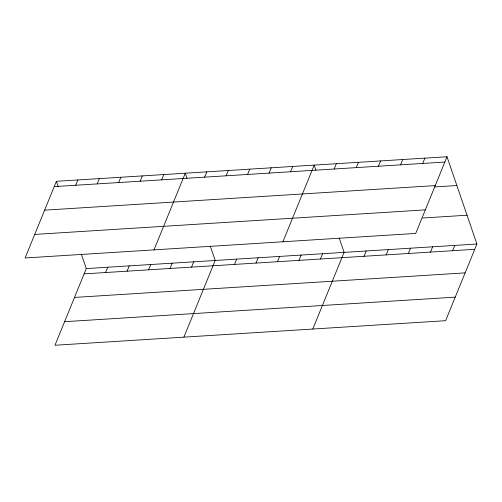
<?xml version="1.0" encoding="UTF-8"?>
<svg xmlns="http://www.w3.org/2000/svg" width="502" height="502" viewBox="0 0 502 502"><rect width="100%" height="100%" fill="white"/><g stroke="black" fill="none" stroke-linecap="round" stroke-linejoin="round"><path stroke-width="0.75" d="M56.387 181.31L25.1 257.978L415.725 233.424L447.012 156.749L56.387 181.31L58.113 186.349M75.708 185.257L77.873 179.954M97.193 183.908L99.358 178.605M118.679 182.559L120.844 177.256M81.343 254.175L86.275 268.576L54.988 345.25L445.613 320.69L476.9 244.022L447.012 156.749M140.165 181.203L142.33 175.907M105.596 272.53L107.761 267.227M161.65 179.854L163.809 174.552M127.081 271.174L129.246 265.878M154.007 249.877L185.294 173.203L187.02 178.241M148.567 269.825L150.732 264.529M204.615 177.156L206.78 171.853M170.052 268.476L172.211 263.173M226.101 175.8L228.266 170.504M191.538 267.127L193.697 261.824M247.586 174.451L249.745 169.149M183.895 337.149L215.182 260.475L210.25 246.074M269.072 173.102L271.231 167.8M234.503 264.422L236.668 259.126M290.551 171.753L292.716 166.451M255.989 263.073L258.153 257.771M282.908 241.769L314.202 165.102L315.927 170.14M277.474 261.724L279.633 256.422M334.175 169.011L336.334 163.708M298.954 260.369L301.118 255.072M356.307 167.618L358.472 162.315M320.439 259.019L322.604 253.723M378.445 166.225L380.604 160.922M312.796 329.042L344.09 252.368L339.157 237.973M400.577 164.832L402.742 159.536M364.063 256.277L366.222 250.981M422.715 163.439L424.88 158.143M386.195 254.884L388.36 249.588M408.333 253.497L410.492 248.195M430.465 252.104L432.63 246.802M452.603 250.711L454.762 245.409M54.229 186.606L444.847 162.052M44.615 210.162L435.24 185.602M434.738 186.939L456.876 185.552M34.713 234.428L425.332 209.867M422.766 218.006L467.036 215.22M86.275 268.576L476.9 244.022M84.116 273.879L474.735 249.318M74.503 297.429L465.128 272.875M64.601 321.7L455.22 297.14"/></g></svg>
